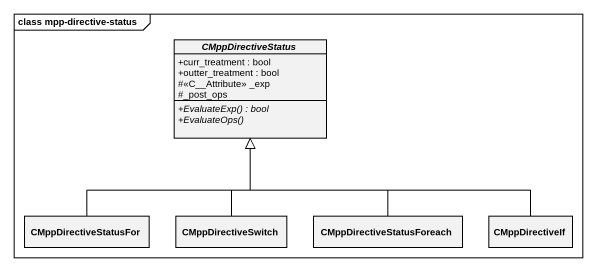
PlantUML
@startuml
mainframe class mpp-directive-status
hide circle
hide empty members
skinparam classAttributeIconSize 0
abstract class CMppDirectiveStatus {
  +curr_treatment : bool
  +outter_treatment : bool
  #<<C__Attribute>> _exp
  #_post_ops
  {abstract} +EvaluateExp() : bool
  {abstract} +EvaluateOps()
}
class CMppDirectiveStatusFor
class CMppDirectiveSwitch
class CMppDirectiveStatusForeach
class CMppDirectiveIf
CMppDirectiveStatusFor -up-|> CMppDirectiveStatus
CMppDirectiveSwitch -up-|> CMppDirectiveStatus
CMppDirectiveStatusForeach -up-|> CMppDirectiveStatus
CMppDirectiveIf -left-|> CMppDirectiveStatus
@enduml
